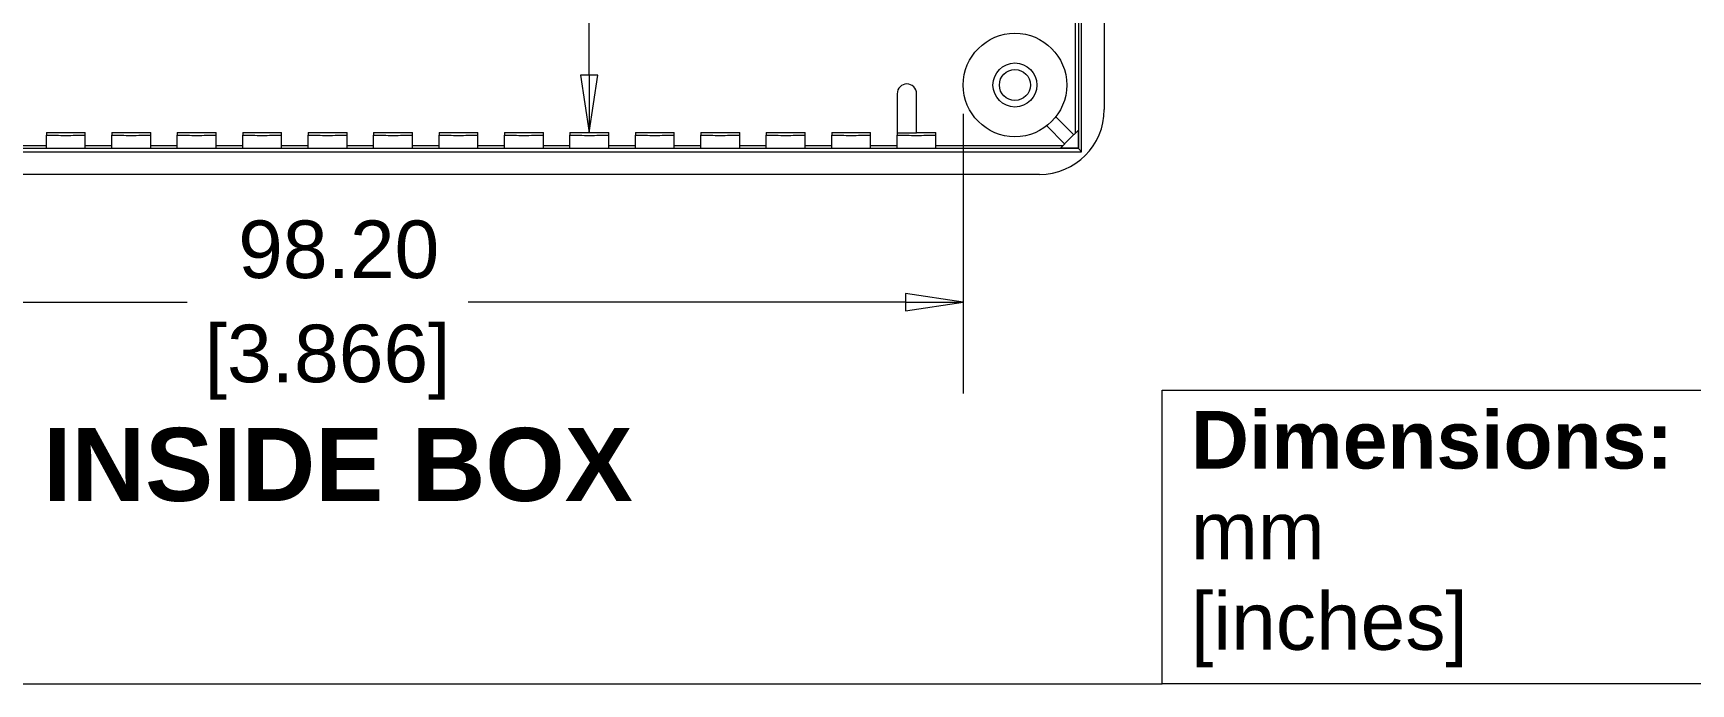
# Model space of a CAD drawing. Header units: millimetres. Extents: x 20 to 599, y 21 to 459.
# Drawn here: x 298.8 to 426.8, y 21.4 to 71.7 of the extents above; entities that cross this region are included whole.
import ezdxf

# ---------------------------------------------------------------- set-up
doc = ezdxf.new("R2010")
doc.units = ezdxf.units.MM
doc.header["$LTSCALE"] = 2.222222
for name, color, linetype, lineweight in [('Dimension (ANSI)', 7, 'Continuous', 9), ('Sketch Geometry (ANSI)', 7, 'Continuous', 9), ('Symbol (ANSI)', 7, 'Continuous', 9), ('Visible (ANSI)', 7, 'Continuous', 9), ('Visible Narrow (ANSI)', 7, 'Continuous', 9)]:
    doc.layers.add(name, color=color, linetype=linetype, lineweight=lineweight)
doc.styles.add('Label Text (ANSI)', font='arialbd.ttf')
doc.styles.add('Note Text (ANSI)', font='arial.ttf')
doc.styles.add('Text Style20', font='arial.ttf')
doc.dimstyles.new('Default - mm (ANSI)', dxfattribs={"dimscale": 2.222222, "dimtxt": 2, "dimasz": 2, "dimexe": 3.175, "dimexo": 1, "dimgap": 0.8, "dimtad": 0, "dimtih": 1, "dimtoh": 1, "dimrnd": 1e-08, "dimzin": 4, "dimdsep": 46, "dimtxsty": 'Note Text (ANSI)', "dimblk": 'Filled-1', "dimcen": 0.09, "dimdle": 10, "dimclrd": 256, "dimclre": 256, "dimclrt": 256, "dimadec": 1, "dimazin": 0, "dimtfac": 1.524, "dimtofl": 0, "dimtmove": 0, "dimatfit": 3, "dimfxl": 0, "dimtolj": 1, "dimtzin": 0, "dimlwd": -1, "dimlwe": -1, "dimarcsym": 0})

# ---------------------------------------------------------------- blocks, each defined once
blk = doc.blocks.new('Title Blocks HAMMOND')
at = {"layer": 'Sketch Geometry (ANSI)'}
for p, q in [((173.942, 9.64), (173.942, 19.837)), ((173.942, 19.837), (193.212, 19.837)), ((9.353, 9.64), (173.942, 9.64)), ((193.212, 9.64), (173.942, 9.64))]:
    blk.add_line(p, q, dxfattribs=at)
at = {"layer": 'Symbol (ANSI)', "insert": (174.947, 14.667), "char_height": 2, "width": 30.72329, "attachment_point": 4, "line_spacing_factor": 0.944221, "style": 'Note Text (ANSI)'}
blk.add_mtext('\\fArial|b1|i0;\\H2.0000;Dimensions:\\fArial|b0|i0;\\H2.0000;\\Pmm\\P[inches]', dxfattribs=at)
at = {"layer": 'Symbol (ANSI)', "style": 'Text Style20'}
blk.add_attdef('<TITLE>_001', (229.568, 16.317), '', height=5, dxfattribs=at)
blk = doc.blocks.new('Filled-1')
at = {"color": 0}
for p, q in [((0, 0), (-1, 0.15)), ((-1, 0.15), (-1, -0.15)), ((-1, 0), (0, 0)), ((-1, -0.15), (0, 0))]:
    blk.add_line(p, q, dxfattribs=at)
at = {"color": 0, "flags": 128}
blk.add_lwpolyline([(-1, -0.15), (0, 0), (-1, 0.15), (-1, -0.15)], dxfattribs=at)
at = {"color": 0}
blk.add_solid([(-1, -0.15), (0, 0), (-1, 0.15), (-1, -0.15)], dxfattribs=at)
blk = doc.blocks.new('*D28')
at = {"layer": 'Defpoints', "color": 0, "transparency": 16777216}
for p in [(340.25, 137.74), (340.25, 64), (341.73, 64)]:
    blk.add_point(p, dxfattribs=at)
at = {"layer": 'Dimension (ANSI)', "transparency": 16777216}
for p, q in [((341.73, 133.3), (341.73, 124.5)), ((341.73, 68.45), (341.73, 107.15))]:
    blk.add_line(p, q, dxfattribs=at)
at = {"layer": 'Dimension (ANSI)', "transparency": 16777216, "xscale": 4.444444444444445, "yscale": 4.444444444444445, "zscale": 4.444444444444445}
for p, rotation in [((341.73, 137.74), 90), ((341.73, 64), 270)]:
    blk.add_blockref('Filled-1', p, dxfattribs=dict(at, rotation=rotation))
at = {"layer": 'Dimension (ANSI)', "transparency": 16777216, "attachment_point": 5, "style": 'Note Text (ANSI)'}
for s, insert, char_height in [('\\A1; 73.74', (341.73, 119.88), 4.444), ('\\A1;[2.903]', (341.73, 111.2), 4.4444)]:
    blk.add_mtext(s, dxfattribs=dict(at, insert=insert, char_height=char_height))
blk = doc.blocks.new('*D30')
at = {"layer": 'Defpoints', "color": 0, "transparency": 16777216}
for p in [(272.42, 67.67), (370.62, 67.67), (272.42, 50.91)]:
    blk.add_point(p, dxfattribs=at)
at = {"layer": 'Dimension (ANSI)', "transparency": 16777216}
for p, q in [((272.42, 65.45), (272.42, 43.85)), ((370.62, 65.45), (370.62, 43.85)), ((276.87, 50.91), (310.67, 50.91)), ((366.18, 50.91), (332.38, 50.91))]:
    blk.add_line(p, q, dxfattribs=at)
at = {"layer": 'Dimension (ANSI)', "transparency": 16777216, "xscale": 4.444444444444445, "yscale": 4.444444444444445, "zscale": 4.444444444444445, "rotation": 180}
blk.add_blockref('Filled-1', (272.42, 50.91), dxfattribs=at)
at = {"layer": 'Dimension (ANSI)', "transparency": 16777216, "xscale": 4.444444444444445, "yscale": 4.444444444444445, "zscale": 4.444444444444445}
blk.add_blockref('Filled-1', (370.62, 50.91), dxfattribs=at)
at = {"layer": 'Dimension (ANSI)', "transparency": 16777216, "attachment_point": 5, "style": 'Note Text (ANSI)'}
for s, insert, char_height in [('\\A1; 98.20', (321.52, 54.96), 4.444), ('\\A1;[3.866]', (321.52, 46.28), 4.4444)]:
    blk.add_mtext(s, dxfattribs=dict(at, insert=insert, char_height=char_height))

msp = doc.modelspace()

# ---------------------------------------------------------------- linework, layer by layer
at = {"layer": 'Visible (ANSI)'}
for p, q in [((381.524, 135.974), (381.524, 65.774)), ((379.294, 63.958), (379.294, 74.024)), ((365.524, 67.005), (365.524, 63.994)), ((367.024, 63.994), (367.024, 67.005)), ((377.077, 64.515), (378.464, 63.128)), ((379.171, 63.835), (377.784, 65.222)), ((378.817, 63.482), (379.501, 64.166)), ((379.501, 64.166), (379.501, 62.797)), ((297.747, 63.005), (299.802, 63.005)), ((299.802, 64.005), (302.802, 64.005)), ((299.802, 64.005), (299.802, 63.795)), ((299.802, 62.795), (299.802, 63.795)), ((302.802, 63.795), (302.802, 64.005)), ((302.802, 62.795), (302.802, 63.795)), ((302.802, 63.005), (304.858, 63.005)), ((304.858, 64.005), (307.858, 64.005)), ((304.858, 64.005), (304.858, 63.795)), ((304.858, 62.795), (304.858, 63.795)), ((307.858, 63.795), (307.858, 64.005)), ((307.858, 62.795), (307.858, 63.795)), ((307.858, 63.005), (309.913, 63.005)), ((309.913, 64.005), (312.913, 64.005)), ((309.913, 64.005), (309.913, 63.795)), ((309.913, 62.795), (309.913, 63.795)), ((312.913, 63.795), (312.913, 64.005)), ((312.913, 62.795), (312.913, 63.795)), ((312.913, 63.005), (314.969, 63.005)), ((314.969, 64.005), (317.969, 64.005)), ((314.969, 64.005), (314.969, 63.795)), ((314.969, 62.795), (314.969, 63.795)), ((317.969, 63.795), (317.969, 64.005)), ((317.969, 62.795), (317.969, 63.795)), ((317.969, 63.005), (320.024, 63.005)), ((320.024, 64.005), (323.024, 64.005)), ((320.024, 64.005), (320.024, 63.795)), ((320.024, 62.795), (320.024, 63.795)), ((323.024, 63.795), (323.024, 64.005)), ((323.024, 62.795), (323.024, 63.795)), ((323.024, 63.005), (325.08, 63.005)), ((325.08, 64.005), (328.08, 64.005)), ((325.08, 64.005), (325.08, 63.795)), ((325.08, 62.795), (325.08, 63.795)), ((328.08, 63.795), (328.08, 64.005)), ((328.08, 62.795), (328.08, 63.795)), ((328.08, 63.005), (330.135, 63.005)), ((330.135, 64.005), (333.135, 64.005)), ((330.135, 64.005), (330.135, 63.795)), ((330.135, 62.795), (330.135, 63.795)), ((333.135, 63.795), (333.135, 64.005)), ((333.135, 62.795), (333.135, 63.795)), ((333.135, 63.005), (335.191, 63.005)), ((335.191, 64.005), (338.191, 64.005)), ((335.191, 64.005), (335.191, 63.795)), ((335.191, 62.795), (335.191, 63.795)), ((338.191, 63.795), (338.191, 64.005)), ((338.191, 62.795), (338.191, 63.795)), ((338.191, 63.005), (340.247, 63.005)), ((340.247, 64.005), (343.247, 64.005)), ((340.247, 64.005), (340.247, 63.795)), ((340.247, 62.795), (340.247, 63.795)), ((343.247, 63.795), (343.247, 64.005)), ((343.247, 62.795), (343.247, 63.795)), ((343.247, 63.005), (345.302, 63.005)), ((345.302, 64.005), (348.302, 64.005)), ((345.302, 64.005), (345.302, 63.795)), ((345.302, 62.795), (345.302, 63.795)), ((348.302, 63.795), (348.302, 64.005)), ((348.302, 62.795), (348.302, 63.795)), ((348.302, 63.005), (350.358, 63.005)), ((350.358, 64.005), (353.358, 64.005)), ((350.358, 64.005), (350.358, 63.795)), ((350.358, 62.795), (350.358, 63.795)), ((353.358, 63.795), (353.358, 64.005)), ((353.358, 62.795), (353.358, 63.795)), ((353.358, 63.005), (355.413, 63.005)), ((355.413, 64.005), (358.413, 64.005)), ((355.413, 64.005), (355.413, 63.795)), ((355.413, 62.795), (355.413, 63.795)), ((358.413, 63.795), (358.413, 64.005)), ((358.413, 62.795), (358.413, 63.795)), ((358.413, 63.005), (360.469, 63.005)), ((360.469, 64.005), (363.469, 64.005)), ((360.469, 64.005), (360.469, 63.795)), ((360.469, 62.795), (360.469, 63.795)), ((363.469, 63.795), (363.469, 64.005)), ((363.469, 62.795), (363.469, 63.795)), ((363.469, 63.005), (365.524, 63.005)), ((365.524, 63.994), (367.024, 63.994)), ((365.524, 63.994), (365.524, 63.795)), ((365.524, 62.795), (365.524, 63.795)), ((367.024, 64.005), (368.524, 64.005)), ((368.524, 63.795), (368.524, 64.005)), ((368.524, 62.795), (368.524, 63.795)), ((368.524, 63.005), (378.341, 63.005)), ((378.133, 62.797), (378.817, 63.482)), ((379.501, 62.797), (378.133, 62.797)), ((379.523, 62.776), (379.501, 62.797)), ((379.773, 62.526), (379.523, 62.776)), ((376.524, 60.774), (266.524, 60.774))]:
    msp.add_line(p, q, dxfattribs=at)
for radius in [4, 1.7, 1.2]:
    msp.add_circle((374.624, 67.674), radius, dxfattribs=at)
msp.add_arc((366.274, 67.005), 0.75, 0, 180, dxfattribs=at)
for centre, major_axis, ratio, start_param, end_param in [((376.524, 65.774), (3.536, -3.536), 0.999981, 5.4977967, 7.068574), ((301.302, 63.795), (-1.5, 0), 0.0043633, 0, 3.1415927), ((301.302, 62.795), (1.5, 0), 0.0043633, 3.1415927, 6.2831853), ((306.358, 63.795), (-1.5, 0), 0.0043633, 0, 3.1415927), ((306.358, 62.795), (1.5, 0), 0.0043633, 3.1415927, 6.2831853), ((311.413, 63.795), (-1.5, 0), 0.0043633, 0, 3.1415927), ((311.413, 62.795), (1.5, 0), 0.0043633, 3.1415927, 6.2831853), ((316.469, 63.795), (-1.5, 0), 0.0043633, 0, 3.1415927), ((316.469, 62.795), (1.5, 0), 0.0043633, 3.1415927, 6.2831853), ((321.524, 63.795), (-1.5, 0), 0.0043633, 0, 3.1415927), ((321.524, 62.795), (1.5, 0), 0.0043633, 3.1415927, 6.2831853), ((326.58, 63.795), (-1.5, 0), 0.0043633, 0, 3.1415927), ((326.58, 62.795), (1.5, 0), 0.0043633, 3.1415927, 6.2831853), ((331.635, 63.795), (-1.5, 0), 0.0043633, 0, 3.1415927), ((331.635, 62.795), (1.5, 0), 0.0043633, 3.1415927, 6.2831853), ((336.691, 63.795), (-1.5, 0), 0.0043633, 0, 3.1415927), ((336.691, 62.795), (1.5, 0), 0.0043633, 3.1415927, 6.2831853), ((341.747, 63.795), (-1.5, 0), 0.0043633, 0, 3.1415927), ((341.747, 62.795), (1.5, 0), 0.0043633, 3.1415927, 6.2831853), ((346.802, 63.795), (-1.5, 0), 0.0043633, 0, 3.1415927), ((346.802, 62.795), (1.5, 0), 0.0043633, 3.1415927, 6.2831853), ((351.858, 63.795), (-1.5, 0), 0.0043633, 0, 3.1415927), ((351.858, 62.795), (1.5, 0), 0.0043633, 3.1415927, 6.2831853), ((356.913, 63.795), (-1.5, 0), 0.0043633, 0, 3.1415927), ((356.913, 62.795), (1.5, 0), 0.0043633, 3.1415927, 6.2831853), ((361.969, 63.795), (-1.5, 0), 0.0043633, 0, 3.1415927), ((361.969, 62.795), (1.5, 0), 0.0043633, 3.1415927, 6.2831853), ((367.024, 63.795), (-1.5, 0), 0.0043633, 0, 3.1415927), ((367.024, 62.795), (1.5, 0), 0.0043633, 3.1415927, 6.2831853)]:
    msp.add_ellipse(centre, major_axis=major_axis, ratio=ratio, start_param=start_param, end_param=end_param, dxfattribs=at)
at = {"layer": 'Visible Narrow (ANSI)'}
for p, q in [((379.523, 138.973), (379.523, 62.776)), ((379.773, 62.526), (379.773, 139.223)), ((379.523, 62.776), (263.525, 62.776)), ((263.275, 62.526), (379.773, 62.526))]:
    msp.add_line(p, q, dxfattribs=at)

# ---------------------------------------------------------------- block references
at = {"xscale": 2.222222222222222, "yscale": 2.222222222222222, "zscale": 2.222222222222222}
msp.add_blockref('Title Blocks HAMMOND', (-0.553, 0.028), dxfattribs=at)

# ---------------------------------------------------------------- texts
at = {"layer": 'Symbol (ANSI)', "insert": (299.539, 35.48), "char_height": 5.6444, "attachment_point": 7, "style": 'Label Text (ANSI)'}
msp.add_mtext('INSIDE BOX', dxfattribs=at)

# ---------------------------------------------------------------- dimensions: what is measured, and where the dimension line sits
at = {"layer": 'Dimension (ANSI)'}
for base, p1, p2, angle, text, override, picture, middle in [((341.732, 64.005), (340.247, 137.744), (340.247, 64.005), 90, ' <>\\X[2.903]', {"dimgap": 0.8, "dimdec": 2, "dimpost": '\\X', "dimse1": 1, "dimse2": 1, "dimtol": 0, "dimlim": 0, "dimtp": 0, "dimtm": 0, "dimtdec": 2, "dimatfit": 1}, '*D28', (341.732, 115.827)), ((272.424, 50.909), (370.624, 67.674), (272.424, 67.674), 180, ' <>\\X[3.866]', {"dimgap": 0.8, "dimtih": 0, "dimtoh": 0, "dimdec": 2, "dimpost": '\\X', "dimtol": 0, "dimlim": 0, "dimtp": 0, "dimtm": 0, "dimtdec": 2, "dimatfit": 1}, '*D30', (321.524, 50.909))]:
    dim = msp.add_linear_dim(base=base, p1=p1, p2=p2, angle=angle, text=text, dimstyle='Default - mm (ANSI)', override=override, dxfattribs=at)
    dim.commit()
    dim.dimension.update_dxf_attribs({"geometry": picture, "text_midpoint": middle, "dimtype": 160})

doc.saveas('drawing.dxf')
